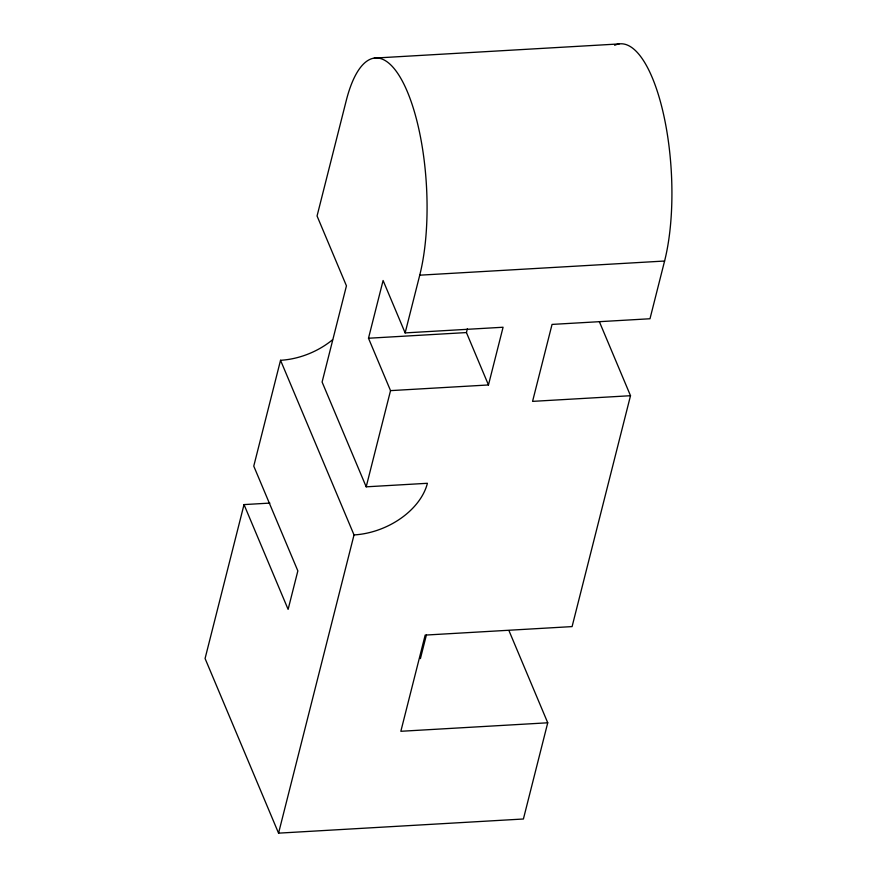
<?xml version="1.0" encoding="UTF-8"?>
<svg xmlns="http://www.w3.org/2000/svg" width="877" height="877" viewBox="0 0 877 877"><rect width="100%" height="100%" fill="white"/><g stroke="black" fill="none" stroke-linecap="round" stroke-linejoin="round"><path stroke-width="1.32" d="M269.875 503.091L244.025 504.593L205.075 658.506L278.557 833.15L523.405 818.997L547.741 722.791L508.967 630.64M332.558 339.761A65.051 44.595 -22.8 0 1 280.541 360.294L253.76 466.115L297.851 570.894L288.116 609.372L244.025 504.593M368.493 338.237L383.096 280.508L405.141 332.909L503.08 327.242L488.467 384.959L390.539 390.627L368.493 338.237L466.432 332.569L488.467 384.959M278.557 833.15L354.023 534.926L280.541 360.294M354.023 534.926A65.051 44.595 -22.8 0 0 427.406 483.293L366.191 486.823L390.539 390.627M405.141 332.909L419.743 275.181A130.114 43.499 86.7 0 0 407.345 91.668A130.114 43.499 86.7 0 0 346.262 100.548L317.057 215.983L346.448 285.847L322.1 382.043L366.191 486.823M466.432 332.569L467.419 328.634M420.412 658.605L426.386 634.992M599.32 321.585L630.508 395.713L572.089 626.595L425.181 635.091L400.844 731.286L547.741 722.791M614.667 45.286A130.114 43.499 86.7 0 1 663.078 112.245A130.114 43.499 86.7 0 1 664.591 261.028L649.989 318.757L552.05 324.413L532.569 401.37L630.508 395.713M374.238 58.101L619.085 43.938M419.743 275.181L664.591 261.028"/></g></svg>
